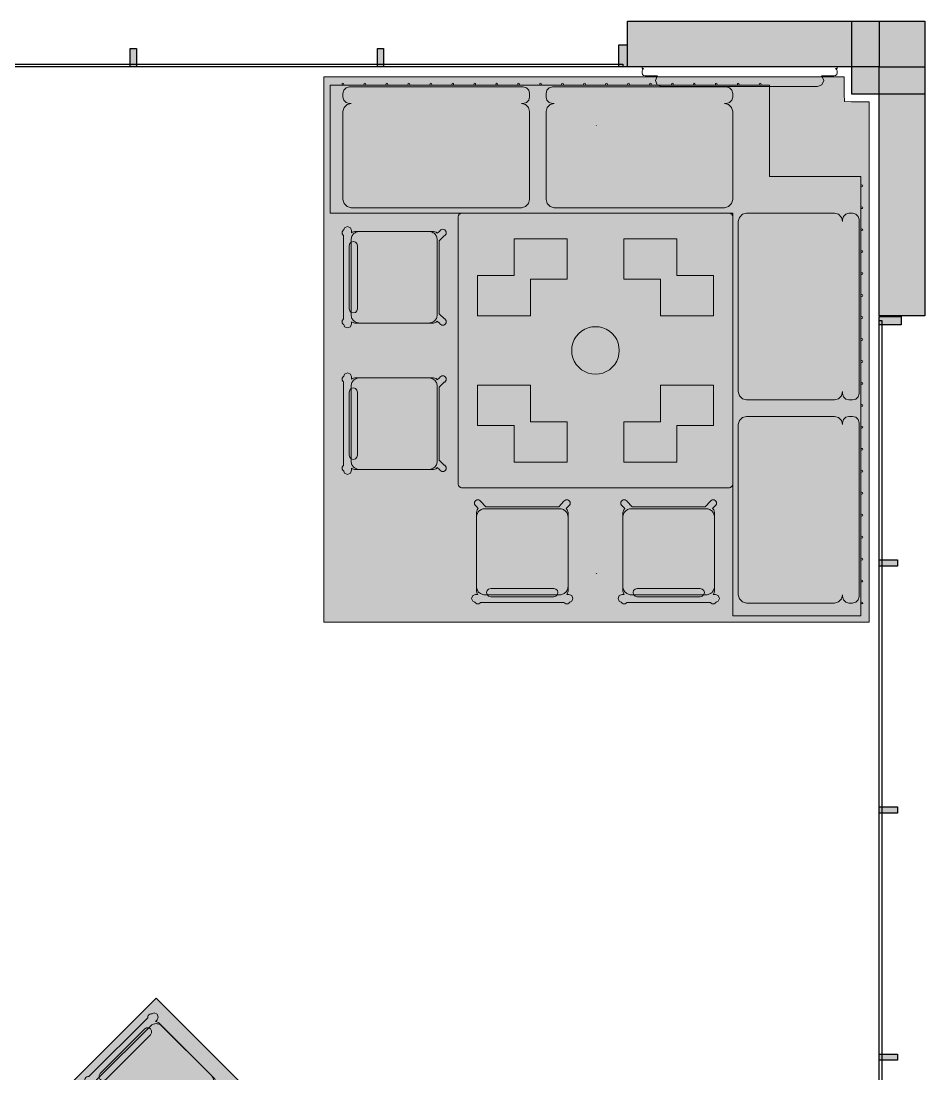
# Model space of a CAD drawing. Extents: x 2172.2 to 2210.6, y 415.3 to 458.1.
# Drawn here: x 2205.62 to 2210.56, y 431.29 to 437.04 of the extents above; entities that cross this region are included whole.
import ezdxf

# ---------------------------------------------------------------- set-up
doc = ezdxf.new("R2010")
doc.units = 0
for name, color, linetype, lineweight in [('AYAA_B2_BANQUETTES', 7, 'CONTINUOUS', 18), ('AYAA_B2_CHAIRS', 7, 'CONTINUOUS', 18), ('AYAA_B2_COLUMNS', 8, 'CONTINUOUS', 30), ('AYAA_B2_FINE_DETAIL', 8, 'CONTINUOUS', 9), ('AYAA_B2_FLOOR_DECOR', 32, 'CONTINUOUS', 9), ('AYAA_B2_GLAZING', 4, 'CONTINUOUS', 13), ('AYAA_B2_TABLES', 7, 'CONTINUOUS', 18), ('AYAA_B2_WALL_DECOR', 32, 'CONTINUOUS', 13), ('AYAA_B2_WALLS', 7, 'CONTINUOUS', 30)]:
    doc.layers.add(name, color=color, linetype=linetype, lineweight=lineweight)

# ---------------------------------------------------------------- blocks, each defined once
blk = doc.blocks.new('AYAA_B2_ARCHITECTURE')
at = {"layer": 'AYAA_B2_COLUMNS', "true_color": 0xc2b092}
blk.add_hatch(color=256, dxfattribs=at).paths.add_polyline_path([(20.561419, 3.041094), (20.561419, 2.641098), (20.161421, 2.641145), (20.161423, 3.041094)])
at = {"layer": 'AYAA_B2_WALLS', "true_color": 0xe4e1d8}
for points in [[(20.31142, 2.791096), (18.93642, 2.791096), (18.93642, 3.041096), (20.31142, 3.041096)], [(16.219419, 2.891096), (16.25342, 2.891096), (16.25342, 2.791096), (16.219419, 2.791096)], [(17.56942, 2.891096), (17.60342, 2.891096), (17.60342, 2.791096), (17.56942, 2.791096)], [(18.93442, 2.911096), (18.93442, 2.791096), (18.88842, 2.791096), (18.88842, 2.911096)], [(20.31142, 2.791096), (20.56142, 2.791096), (20.56142, 1.429485), (20.31142, 1.429485)], [(20.431419, 1.427485), (20.431419, 1.381485), (20.31142, 1.381485), (20.31142, 1.427485)], [(20.411421, 0.096485), (20.411421, 0.062485), (20.31142, 0.062485), (20.31142, 0.096485)], [(20.411421, -1.253515), (20.411421, -1.287515), (20.31142, -1.287515), (20.31142, -1.253515)], [(20.411421, -2.603515), (20.411421, -2.637515), (20.31142, -2.637515), (20.31142, -2.603515)]]:
    blk.add_hatch(color=256, dxfattribs=at).paths.add_polyline_path(points)
at = {"layer": 'AYAA_B2_COLUMNS', "linetype": 'CONTINUOUS', "lineweight": -2}
blk.add_lwpolyline([(20.561419, 3.041094), (20.561419, 2.641098), (20.161421, 2.641145), (20.161423, 3.041094)], close=True, dxfattribs=at)
at = {"layer": 'AYAA_B2_GLAZING', "linetype": 'CONTINUOUS', "lineweight": -2}
for points in [[(18.911421, 2.806096), (18.911421, 2.791096), (13.56142, 2.791096), (13.56142, 2.806096)], [(20.32642, -3.945515), (20.31142, -3.945515), (20.31142, 1.404485), (20.32642, 1.404485)]]:
    blk.add_lwpolyline(points, close=True, dxfattribs=at)
at = {"layer": 'AYAA_B2_WALLS', "linetype": 'CONTINUOUS', "lineweight": -2}
for points in [[(20.31142, 2.791096), (18.93642, 2.791096), (18.93642, 3.041096), (20.31142, 3.041096)], [(16.219419, 2.891096), (16.25342, 2.891096), (16.25342, 2.791096), (16.219419, 2.791096)], [(17.56942, 2.891096), (17.60342, 2.891096), (17.60342, 2.791096), (17.56942, 2.791096)], [(18.93442, 2.911096), (18.93442, 2.791096), (18.88842, 2.791096), (18.88842, 2.911096)], [(20.31142, 2.791096), (20.56142, 2.791096), (20.56142, 1.429485), (20.31142, 1.429485)], [(20.431419, 1.427485), (20.431419, 1.381485), (20.31142, 1.381485), (20.31142, 1.427485)], [(20.411421, 0.096485), (20.411421, 0.062485), (20.31142, 0.062485), (20.31142, 0.096485)], [(20.411421, -1.253515), (20.411421, -1.287515), (20.31142, -1.287515), (20.31142, -1.253515)], [(20.411421, -2.603515), (20.411421, -2.637515), (20.31142, -2.637515), (20.31142, -2.603515)]]:
    blk.add_lwpolyline(points, close=True, dxfattribs=at)
blk = doc.blocks.new('AYAA_B2_FLOOR_DECOR_06')
at = {"true_color": 0xa16b4f}
h = blk.add_hatch(color=256, dxfattribs=at)
h.paths.add_polyline_path([(2.134999, 0.99455), (2.134999, -0.99455), (-2.134999, -0.99455), (-2.134999, 0.99455)])
h.paths.add_polyline_path([(2.070949, -0.964714), (2.070949, 0.964714), (-2.070949, 0.964714), (-2.070949, -0.964714)], flags=0)
at = {"true_color": 0x3d3b33}
h = blk.add_hatch(color=256, dxfattribs=at)
h.paths.add_polyline_path([(2.070949, 0.964714), (2.070949, -0.964714), (-2.070949, -0.964714), (-2.070949, 0.964714)])
h.paths.add_polyline_path([(-2.045329, -0.952779), (2.045329, -0.952779), (2.045329, 0.952779), (-2.045329, 0.952779)], flags=0)
at = {"true_color": 0xa16b4f}
h = blk.add_hatch(color=256, dxfattribs=at)
h.paths.add_polyline_path([(2.045329, 0.952779), (2.045329, -0.952779), (-2.045329, -0.952779), (-2.045329, 0.952779)])
h.paths.add_polyline_path([(-1.955659, -0.911008), (1.955659, -0.911008), (1.955659, 0.911008), (-1.955659, 0.911008)], flags=0)
at = {"true_color": 0x3d3b33}
h = blk.add_hatch(color=256, dxfattribs=at)
h.paths.add_polyline_path([(1.955659, -0.911008), (-1.955659, -0.911008), (-1.955659, 0.911008), (1.955659, 0.911008)])
h.paths.add_polyline_path([(-1.930039, -0.899073), (1.930039, -0.899073), (1.930039, 0.899074), (-1.930039, 0.899074)], flags=0)
at = {"true_color": 0xa16b4f}
h = blk.add_hatch(color=256, dxfattribs=at)
h.paths.add_polyline_path([(1.930039, 0.899074), (1.930039, -0.899073), (-1.930039, -0.899073), (-1.930039, 0.899074)])
h.paths.add_polyline_path([(1.4518, 0.845368), (1.04615, 0.696185), (1.4518, 0.547003), (1.857449, 0.696185)], flags=0)
h.paths.add_polyline_path([(1.4518, -0.586784), (1.04615, -0.735967), (1.4518, -0.88515), (1.857449, -0.735967)], flags=0)
h.paths.add_polyline_path([(1.04615, 0.338147), (1.4518, 0.188965), (1.857449, 0.338147), (1.4518, 0.48733)], flags=0)
h.paths.add_polyline_path([(1.04615, -0.019891), (1.4518, -0.169073), (1.857449, -0.019891), (1.4518, 0.129292)], flags=0)
h.paths.add_polyline_path([(1.04615, -0.377929), (1.4518, -0.527111), (1.857449, -0.377929), (1.4518, -0.228746)], flags=0)
h.paths.add_polyline_path([(0.4697, 0.129292), (0.06405, -0.019891), (0.4697, -0.169073), (0.87535, -0.019891)], flags=0)
h.paths.add_polyline_path([(0.87535, 0.696185), (0.4697, 0.845368), (0.06405, 0.696185), (0.4697, 0.547003)], flags=0)
h.paths.add_polyline_path([(0.87535, -0.735967), (0.4697, -0.586784), (0.06405, -0.735967), (0.4697, -0.88515)], flags=0)
h.paths.add_polyline_path([(0.4697, 0.48733), (0.06405, 0.338147), (0.4697, 0.188965), (0.87535, 0.338147)], flags=0)
h.paths.add_polyline_path([(0.4697, -0.228746), (0.06405, -0.377929), (0.4697, -0.527111), (0.87535, -0.377929)], flags=0)
h.paths.add_polyline_path([(-0.10675, -0.735967), (-0.5124, -0.586784), (-0.91805, -0.735967), (-0.5124, -0.88515)], flags=0)
h.paths.add_polyline_path([(-0.5124, 0.547003), (-0.10675, 0.696185), (-0.5124, 0.845368), (-0.91805, 0.696185)], flags=0)
h.paths.add_polyline_path([(-0.5124, 0.188965), (-0.10675, 0.338147), (-0.5124, 0.48733), (-0.91805, 0.338147)], flags=0)
h.paths.add_polyline_path([(-0.91805, -0.019891), (-0.5124, -0.169073), (-0.10675, -0.019891), (-0.5124, 0.129292)], flags=0)
h.paths.add_polyline_path([(-0.91805, -0.377929), (-0.5124, -0.527111), (-0.10675, -0.377929), (-0.5124, -0.228746)], flags=0)
h.paths.add_polyline_path([(-1.08885, 0.696185), (-1.4945, 0.845368), (-1.900149, 0.696185), (-1.4945, 0.547003)], flags=0)
h.paths.add_polyline_path([(-1.08885, -0.019891), (-1.4945, 0.129292), (-1.900149, -0.019891), (-1.4945, -0.169073)], flags=0)
h.paths.add_polyline_path([(-1.08885, -0.377929), (-1.4945, -0.228746), (-1.900149, -0.377929), (-1.4945, -0.527111)], flags=0)
h.paths.add_polyline_path([(-1.08885, -0.735967), (-1.4945, -0.586784), (-1.900149, -0.735967), (-1.4945, -0.88515)], flags=0)
h.paths.add_polyline_path([(-1.4945, 0.188965), (-1.08885, 0.338147), (-1.4945, 0.48733), (-1.900149, 0.338147)], flags=0)
at = {"true_color": 0xe6decc}
h = blk.add_hatch(color=256, dxfattribs=at)
h.paths.add_polyline_path([(-1.900149, 0.696185), (-1.4945, 0.845368), (-1.08885, 0.696185), (-1.4945, 0.547003)])
h.paths.add_polyline_path([(-1.25965, 0.696185), (-1.4945, 0.783706), (-1.72935, 0.696185), (-1.4945, 0.608665)], flags=0)
h = blk.add_hatch(color=256, dxfattribs=at)
h.paths.add_polyline_path([(-0.91805, 0.696185), (-0.5124, 0.845368), (-0.10675, 0.696185), (-0.5124, 0.547003)])
h.paths.add_polyline_path([(-0.27755, 0.696185), (-0.5124, 0.783706), (-0.74725, 0.696185), (-0.5124, 0.608665)], flags=0)
h = blk.add_hatch(color=256, dxfattribs=at)
h.paths.add_polyline_path([(0.06405, 0.696185), (0.4697, 0.845368), (0.87535, 0.696185), (0.4697, 0.547003)])
h.paths.add_polyline_path([(0.70455, 0.696185), (0.4697, 0.783706), (0.23485, 0.696185), (0.4697, 0.608665)], flags=0)
h = blk.add_hatch(color=256, dxfattribs=at)
h.paths.add_polyline_path([(1.04615, 0.696185), (1.4518, 0.845368), (1.857449, 0.696185), (1.4518, 0.547003)])
h.paths.add_polyline_path([(1.68665, 0.696185), (1.4518, 0.783706), (1.21695, 0.696185), (1.4518, 0.608665)], flags=0)
at = {"true_color": 0x757d5e}
for points in [[(-1.4945, 0.608665), (-1.72935, 0.696185), (-1.4945, 0.783706), (-1.25965, 0.696185)], [(-0.74725, 0.696185), (-0.5124, 0.783706), (-0.27755, 0.696185), (-0.5124, 0.608665)], [(0.23485, 0.696185), (0.4697, 0.783706), (0.70455, 0.696185), (0.4697, 0.608665)], [(1.68665, 0.696185), (1.4518, 0.608665), (1.21695, 0.696185), (1.4518, 0.783706)], [(-1.4945, 0.425668), (-1.25965, 0.338147), (-1.4945, 0.250627), (-1.72935, 0.338147)], [(-0.5124, 0.425668), (-0.27755, 0.338147), (-0.5124, 0.250627), (-0.74725, 0.338147)], [(0.4697, 0.250627), (0.23485, 0.338147), (0.4697, 0.425668), (0.70455, 0.338147)], [(1.4518, 0.250627), (1.21695, 0.338147), (1.4518, 0.425668), (1.68665, 0.338147)], [(-1.4945, -0.107411), (-1.72935, -0.019891), (-1.4945, 0.06763), (-1.25965, -0.019891)], [(-0.74725, -0.019891), (-0.5124, 0.06763), (-0.27755, -0.019891), (-0.5124, -0.107411)], [(0.23485, -0.019891), (0.4697, 0.06763), (0.70455, -0.019891), (0.4697, -0.107411)], [(1.4518, 0.06763), (1.68665, -0.019891), (1.4518, -0.107411), (1.21695, -0.019891)], [(-1.4945, -0.465449), (-1.72935, -0.377929), (-1.4945, -0.290408), (-1.25965, -0.377929)], [(-0.27755, -0.377929), (-0.5124, -0.465449), (-0.74725, -0.377929), (-0.5124, -0.290408)], [(0.70455, -0.377929), (0.4697, -0.465449), (0.23485, -0.377929), (0.4697, -0.290408)], [(1.68665, -0.377929), (1.4518, -0.465449), (1.21695, -0.377929), (1.4518, -0.290408)], [(-1.72935, -0.735967), (-1.4945, -0.648447), (-1.25965, -0.735967), (-1.4945, -0.823487)], [(-0.27755, -0.735967), (-0.5124, -0.823487), (-0.74725, -0.735967), (-0.5124, -0.648447)], [(0.23485, -0.735967), (0.4697, -0.648447), (0.70455, -0.735967), (0.4697, -0.823487)], [(1.21695, -0.735967), (1.4518, -0.648447), (1.68665, -0.735967), (1.4518, -0.823487)]]:
    blk.add_hatch(color=256, dxfattribs=at).paths.add_polyline_path(points)
at = {"true_color": 0xe6decc}
h = blk.add_hatch(color=256, dxfattribs=at)
h.paths.add_polyline_path([(-1.4945, 0.188965), (-1.900149, 0.338147), (-1.4945, 0.48733), (-1.08885, 0.338147)])
h.paths.add_polyline_path([(-1.72935, 0.338147), (-1.4945, 0.250627), (-1.25965, 0.338147), (-1.4945, 0.425668)], flags=0)
h = blk.add_hatch(color=256, dxfattribs=at)
h.paths.add_polyline_path([(-0.10675, 0.338147), (-0.5124, 0.188965), (-0.91805, 0.338147), (-0.5124, 0.48733)])
h.paths.add_polyline_path([(-0.27755, 0.338147), (-0.5124, 0.425668), (-0.74725, 0.338147), (-0.5124, 0.250627)], flags=0)
h = blk.add_hatch(color=256, dxfattribs=at)
h.paths.add_polyline_path([(0.06405, 0.338147), (0.4697, 0.48733), (0.87535, 0.338147), (0.4697, 0.188965)])
h.paths.add_polyline_path([(0.4697, 0.250627), (0.70455, 0.338147), (0.4697, 0.425668), (0.23485, 0.338147)], flags=0)
h = blk.add_hatch(color=256, dxfattribs=at)
h.paths.add_polyline_path([(1.04615, 0.338147), (1.4518, 0.48733), (1.857449, 0.338147), (1.4518, 0.188965)])
h.paths.add_polyline_path([(1.4518, 0.250627), (1.68665, 0.338147), (1.4518, 0.425668), (1.21695, 0.338147)], flags=0)
h = blk.add_hatch(color=256, dxfattribs=at)
h.paths.add_polyline_path([(-1.08885, -0.019891), (-1.4945, -0.169073), (-1.900149, -0.019891), (-1.4945, 0.129292)])
h.paths.add_polyline_path([(-1.72935, -0.019891), (-1.4945, -0.107411), (-1.25965, -0.019891), (-1.4945, 0.06763)], flags=0)
h = blk.add_hatch(color=256, dxfattribs=at)
h.paths.add_polyline_path([(-0.10675, -0.019891), (-0.5124, -0.169073), (-0.91805, -0.019891), (-0.5124, 0.129292)])
h.paths.add_polyline_path([(-0.74725, -0.019891), (-0.5124, -0.107411), (-0.27755, -0.019891), (-0.5124, 0.06763)], flags=0)
h = blk.add_hatch(color=256, dxfattribs=at)
h.paths.add_polyline_path([(0.87535, -0.019891), (0.4697, -0.169073), (0.06405, -0.019891), (0.4697, 0.129292)])
h.paths.add_polyline_path([(0.23485, -0.019891), (0.4697, -0.107411), (0.70455, -0.019891), (0.4697, 0.06763)], flags=0)
h = blk.add_hatch(color=256, dxfattribs=at)
h.paths.add_polyline_path([(1.857449, -0.019891), (1.4518, -0.169073), (1.04615, -0.019891), (1.4518, 0.129292)])
h.paths.add_polyline_path([(1.4518, -0.107411), (1.68665, -0.019891), (1.4518, 0.06763), (1.21695, -0.019891)], flags=0)
h = blk.add_hatch(color=256, dxfattribs=at)
h.paths.add_polyline_path([(-1.900149, -0.377929), (-1.4945, -0.228746), (-1.08885, -0.377929), (-1.4945, -0.527111)])
h.paths.add_polyline_path([(-1.4945, -0.465449), (-1.25965, -0.377929), (-1.4945, -0.290408), (-1.72935, -0.377929)], flags=0)
h = blk.add_hatch(color=256, dxfattribs=at)
h.paths.add_polyline_path([(-0.91805, -0.377929), (-0.5124, -0.228746), (-0.10675, -0.377929), (-0.5124, -0.527111)])
h.paths.add_polyline_path([(-0.27755, -0.377929), (-0.5124, -0.290408), (-0.74725, -0.377929), (-0.5124, -0.465449)], flags=0)
h = blk.add_hatch(color=256, dxfattribs=at)
h.paths.add_polyline_path([(0.4697, -0.527111), (0.06405, -0.377929), (0.4697, -0.228746), (0.87535, -0.377929)])
h.paths.add_polyline_path([(0.70455, -0.377929), (0.4697, -0.290408), (0.23485, -0.377929), (0.4697, -0.465449)], flags=0)
h = blk.add_hatch(color=256, dxfattribs=at)
h.paths.add_polyline_path([(1.04615, -0.377929), (1.4518, -0.228746), (1.857449, -0.377929), (1.4518, -0.527111)])
h.paths.add_polyline_path([(1.4518, -0.465449), (1.68665, -0.377929), (1.4518, -0.290408), (1.21695, -0.377929)], flags=0)
h = blk.add_hatch(color=256, dxfattribs=at)
h.paths.add_polyline_path([(-1.900149, -0.735967), (-1.4945, -0.586784), (-1.08885, -0.735967), (-1.4945, -0.88515)])
h.paths.add_polyline_path([(-1.25965, -0.735967), (-1.4945, -0.648447), (-1.72935, -0.735967), (-1.4945, -0.823487)], flags=0)
h = blk.add_hatch(color=256, dxfattribs=at)
h.paths.add_polyline_path([(-0.10675, -0.735967), (-0.5124, -0.88515), (-0.91805, -0.735967), (-0.5124, -0.586784)])
h.paths.add_polyline_path([(-0.27755, -0.735967), (-0.5124, -0.648447), (-0.74725, -0.735967), (-0.5124, -0.823487)], flags=0)
h = blk.add_hatch(color=256, dxfattribs=at)
h.paths.add_polyline_path([(0.06405, -0.735967), (0.4697, -0.586784), (0.87535, -0.735967), (0.4697, -0.88515)])
h.paths.add_polyline_path([(0.70455, -0.735967), (0.4697, -0.648447), (0.23485, -0.735967), (0.4697, -0.823487)], flags=0)
h = blk.add_hatch(color=256, dxfattribs=at)
h.paths.add_polyline_path([(1.857449, -0.735967), (1.4518, -0.88515), (1.04615, -0.735967), (1.4518, -0.586784)])
h.paths.add_polyline_path([(1.68665, -0.735967), (1.4518, -0.648447), (1.21695, -0.735967), (1.4518, -0.823487)], flags=0)
at = {"color": 0, "linetype": 'CONTINUOUS', "lineweight": -2}
blk.add_lwpolyline([(2.134999, 0.99455), (2.134999, -0.99455), (-2.134999, -0.99455), (-2.134999, 0.99455)], close=True, dxfattribs=at)
blk = doc.blocks.new('AYAA_B2_FLOOR_DECOR_07')
at = {"true_color": 0xe6decc}
h = blk.add_hatch(color=256, dxfattribs=at)
h.paths.add_polyline_path([(-1.360926, -1.361402), (-1.361234, -1.361026), (-1.361781, -1.36083), (-1.399068, -1.359), (-1.495, -1.359), (-1.495, 1.485), (1.485, 1.485), (1.485, -1.495), (-1.359001, -1.495), (-1.359001, -1.399067), (-1.360831, -1.36178)])
h.paths.add_polyline_path([(-0.119686, 1.1572), (-1.281886, -0.005), (-0.119686, -1.1672), (-1.2566, -1.1672), (-1.2566, -1.2268), (-0.060086, -1.2268), (-0.005, -1.281886), (0.050086, -1.2268), (1.2466, -1.2268), (1.2466, -1.1672), (0.109686, -1.1672), (1.271886, -0.005), (0.109686, 1.1572), (1.2466, 1.1572), (1.2466, 1.2168), (0.050086, 1.2168), (-0.005, 1.271886), (-0.060086, 1.2168), (-1.2566, 1.2168), (-1.2566, 1.1572)], flags=0)
at = {"true_color": 0x3d3b33}
for points in [[(-0.005, 1.271886), (0.050086, 1.2168), (-0.000486, 1.2168), (-0.005, 1.221314), (-0.009514, 1.2168), (-0.060086, 1.2168)], [(-1.281886, -0.005), (-0.119686, 1.1572), (-0.069114, 1.1572), (-1.231314, -0.005), (-0.069114, -1.1672), (-0.119686, -1.1672)], [(0.109686, 1.1572), (1.271886, -0.005), (0.109686, -1.1672), (0.059114, -1.1672), (1.221314, -0.005), (0.059114, 1.1572)], [(-0.009514, -1.2268), (-0.005, -1.231314), (-0.000486, -1.2268), (0.050086, -1.2268), (-0.005, -1.281886), (-0.060086, -1.2268)]]:
    blk.add_hatch(color=256, dxfattribs=at).paths.add_polyline_path(points)
at = {"true_color": 0xa16b4f}
for points in [[(1.2466, 1.2168), (1.2466, 1.1572), (-1.2566, 1.1572), (-1.2566, 1.2168)], [(-1.2566, -1.1672), (1.2466, -1.1672), (1.2466, -1.2268), (-1.2566, -1.2268)]]:
    blk.add_hatch(color=256, dxfattribs=at).paths.add_polyline_path(points)
at = {"true_color": 0xe6decc}
for points in [[(-0.005, 1.221314), (-0.000486, 1.2168), (-0.009514, 1.2168)], [(0.297514, -0.005), (-0.005, -0.307514), (-0.307514, -0.005), (-0.005, 0.297514)], [(-0.009514, -1.2268), (-0.000486, -1.2268), (-0.005, -1.231314)]]:
    blk.add_hatch(color=256, dxfattribs=at).paths.add_polyline_path(points)
h = blk.add_hatch(color=256, dxfattribs=at)
h.paths.add_polyline_path([(-1.231314, -0.005), (-0.069114, 1.1572), (0.059114, 1.1572), (1.221314, -0.005), (0.059114, -1.1672), (-0.069114, -1.1672)])
h.paths.add_polyline_path([(1.003686, -0.005), (-0.005, 1.003686), (-1.013686, -0.005), (-0.005, -1.013686)], flags=0)
at = {"true_color": 0xa16b4f}
h = blk.add_hatch(color=256, dxfattribs=at)
h.paths.add_polyline_path([(1.003686, -0.005), (-0.005, -1.013686), (-1.013686, -0.005), (-0.005, 1.003686)])
h.paths.add_polyline_path([(-0.005, -0.963114), (0.953114, -0.005), (-0.005, 0.953114), (-0.963114, -0.005)], flags=0)
at = {"true_color": 0xe6decc}
h = blk.add_hatch(color=256, dxfattribs=at)
h.paths.add_polyline_path([(-0.005, 0.953114), (0.953114, -0.005), (-0.005, -0.963114), (-0.963114, -0.005)])
h.paths.add_polyline_path([(0.705686, -0.005), (-0.005, 0.705686), (-0.715686, -0.005), (-0.005, -0.715686)], flags=0)
at = {"true_color": 0x3d3b33}
h = blk.add_hatch(color=256, dxfattribs=at)
h.paths.add_polyline_path([(-0.005, 0.705686), (0.705686, -0.005), (-0.005, -0.715686), (-0.715686, -0.005)])
h.paths.add_polyline_path([(-0.005, -0.665114), (0.655114, -0.005), (-0.005, 0.655114), (-0.665114, -0.005)], flags=0)
at = {"true_color": 0xe6decc}
h = blk.add_hatch(color=256, dxfattribs=at)
h.paths.add_polyline_path([(-0.005, 0.655114), (0.655114, -0.005), (-0.005, -0.665114), (-0.665114, -0.005)])
h.paths.add_polyline_path([(0.348086, -0.005), (-0.005, 0.348086), (-0.358086, -0.005), (-0.005, -0.358086)], flags=0)
at = {"true_color": 0x757d5e}
h = blk.add_hatch(color=256, dxfattribs=at)
h.paths.add_polyline_path([(-0.358086, -0.005), (-0.005, 0.348086), (0.348086, -0.005), (-0.005, -0.358086)])
h.paths.add_polyline_path([(0.297514, -0.005), (-0.005, 0.297514), (-0.307514, -0.005), (-0.005, -0.307514)], flags=0)
at = {"color": 0, "linetype": 'CONTINUOUS', "lineweight": -2}
blk.add_lwpolyline([(-1.360926, -1.361402), (-1.361234, -1.361026), (-1.361781, -1.36083), (-1.399068, -1.359), (-1.495, -1.359), (-1.495, 1.485), (1.485, 1.485), (1.485, -1.495), (-1.359001, -1.495), (-1.359001, -1.399067), (-1.360831, -1.36178)], close=True, dxfattribs=at)
blk = doc.blocks.new('AYAA_B2_CHAIR_IVORY')
at = {"true_color": 0xeee6d3}
blk.add_hatch(color=256, dxfattribs=at).paths.add_polyline_path([(-0.247475, -0.204863), (-0.248872, -0.200013), (-0.249717, -0.195038), (-0.25, -0.19), (-0.25, 0.19), (-0.249717, 0.195038), (-0.248872, 0.200013), (-0.247475, 0.204863), (-0.245544, 0.209525), (-0.243103, 0.213941), (-0.240182, 0.218057), (-0.23682, 0.22182), (-0.233057, 0.225182), (-0.228941, 0.228103), (-0.224525, 0.230544), (-0.219863, 0.232475), (-0.215013, 0.233872), (-0.210038, 0.234717), (-0.205, 0.235), (0.205, 0.235), (0.210038, 0.234717), (0.215013, 0.233872), (0.219863, 0.232475), (0.224525, 0.230544), (0.228941, 0.228103), (0.233057, 0.225182), (0.23682, 0.22182), (0.240182, 0.218057), (0.243103, 0.213941), (0.245544, 0.209525), (0.247475, 0.204863), (0.248872, 0.200013), (0.249717, 0.195038), (0.25, 0.19), (0.25, -0.19), (0.249717, -0.195038), (0.248872, -0.200013), (0.247475, -0.204863), (0.245544, -0.209525), (0.243103, -0.213941), (0.240182, -0.218057), (0.23682, -0.22182), (0.233057, -0.225182), (0.228941, -0.228103), (0.224525, -0.230544), (0.219863, -0.232475), (0.215013, -0.233872), (0.210038, -0.234717), (0.205, -0.235), (-0.205, -0.235), (-0.210038, -0.234717), (-0.215013, -0.233872), (-0.219863, -0.232475), (-0.224525, -0.230544), (-0.228941, -0.228103), (-0.233057, -0.225182), (-0.23682, -0.22182), (-0.240182, -0.218057), (-0.243103, -0.213941), (-0.245544, -0.209525)])
at = {"color": 0, "linetype": 'CONTINUOUS', "lineweight": -2}
for points in [[(-0.255, -0.233), (-0.242972, -0.233), (-0.245992, -0.22998), (-0.25, -0.215), (-0.25, 0.215), (-0.245992, 0.22998), (-0.240149, 0.235823), (-0.252556, 0.249383), (-0.254118, 0.250179), (-0.258321, 0.254382), (-0.26102, 0.259679), (-0.26195, 0.26555), (-0.26102, 0.271421), (-0.258321, 0.276718), (-0.254118, 0.280921), (-0.248821, 0.28362), (-0.24295, 0.28455), (-0.237079, 0.28362), (-0.231782, 0.280921), (-0.227579, 0.276718), (-0.22608, 0.273776), (-0.20172, 0.24715), (-0.200943, 0.245), (0.200943, 0.245), (0.20172, 0.24715), (0.22608, 0.273776), (0.227579, 0.276718), (0.231782, 0.280921), (0.237079, 0.28362), (0.24295, 0.28455), (0.248821, 0.28362), (0.254118, 0.280921), (0.258321, 0.276718), (0.26102, 0.271421), (0.26195, 0.26555), (0.26102, 0.259679), (0.258321, 0.254382), (0.254118, 0.250179), (0.252556, 0.249383), (0.240149, 0.235823), (0.245992, 0.22998), (0.25, 0.215), (0.25, -0.215), (0.245992, -0.22998), (0.242972, -0.233), (0.255, -0.233), (0.270556, -0.239444), (0.277, -0.255), (0.270556, -0.270556), (0.259027, -0.275332), (0.258321, -0.276718), (0.254118, -0.280921), (0.248821, -0.28362), (0.24295, -0.28455), (0.237079, -0.28362), (0.231782, -0.280921), (0.227861, -0.277), (-0.227861, -0.277), (-0.231782, -0.280921), (-0.237079, -0.28362), (-0.24295, -0.28455), (-0.248821, -0.28362), (-0.254118, -0.280921), (-0.258321, -0.276718), (-0.259027, -0.275332), (-0.270556, -0.270556), (-0.277, -0.255), (-0.270556, -0.239444)], [(-0.247475, -0.204863), (-0.248872, -0.200013), (-0.249717, -0.195038), (-0.25, -0.19), (-0.25, 0.19), (-0.249717, 0.195038), (-0.248872, 0.200013), (-0.247475, 0.204863), (-0.245544, 0.209525), (-0.243103, 0.213941), (-0.240182, 0.218057), (-0.23682, 0.22182), (-0.233057, 0.225182), (-0.228941, 0.228103), (-0.224525, 0.230544), (-0.219863, 0.232475), (-0.215013, 0.233872), (-0.210038, 0.234717), (-0.205, 0.235), (0.205, 0.235), (0.210038, 0.234717), (0.215013, 0.233872), (0.219863, 0.232475), (0.224525, 0.230544), (0.228941, 0.228103), (0.233057, 0.225182), (0.23682, 0.22182), (0.240182, 0.218057), (0.243103, 0.213941), (0.245544, 0.209525), (0.247475, 0.204863), (0.248872, 0.200013), (0.249717, 0.195038), (0.25, 0.19), (0.25, -0.19), (0.249717, -0.195038), (0.248872, -0.200013), (0.247475, -0.204863), (0.245544, -0.209525), (0.243103, -0.213941), (0.240182, -0.218057), (0.23682, -0.22182), (0.233057, -0.225182), (0.228941, -0.228103), (0.224525, -0.230544), (0.219863, -0.232475), (0.215013, -0.233872), (0.210038, -0.234717), (0.205, -0.235), (-0.205, -0.235), (-0.210038, -0.234717), (-0.215013, -0.233872), (-0.219863, -0.232475), (-0.224525, -0.230544), (-0.228941, -0.228103), (-0.233057, -0.225182), (-0.23682, -0.22182), (-0.240182, -0.218057), (-0.243103, -0.213941), (-0.245544, -0.209525)], [(-0.183735, -0.203506), (-0.1725, -0.2005), (0.1725, -0.2005), (0.183735, -0.203506), (0.191994, -0.211765), (0.195, -0.223), (0.191994, -0.234235), (0.183735, -0.242494), (0.1725, -0.2455), (-0.1725, -0.2455), (-0.183735, -0.242494), (-0.191994, -0.234235), (-0.195, -0.223), (-0.191994, -0.211765)]]:
    blk.add_lwpolyline(points, close=True, dxfattribs=at)
blk = doc.blocks.new('AYAA_B2_L_CORNER_BANQUETTE')
at = {"true_color": 0xe8ddc8}
for points in [[(-0.825, 1.38), (-0.80253, 1.373988), (-0.786012, 1.357471), (-0.78, 1.335), (-0.78, 0.405), (-0.786012, 0.38253), (-0.802529, 0.366012), (-0.825, 0.36), (-1.305, 0.36), (-1.327471, 0.366012), (-1.343988, 0.38253), (-1.35, 0.405), (-1.35, 1.335), (-1.343988, 1.357471), (-1.327471, 1.373988), (-1.305, 1.38)], [(-0.825, 0.27), (-0.80253, 0.263988), (-0.786012, 0.24747), (-0.78, 0.225), (-0.78, -0.705), (-0.786012, -0.72747), (-0.802529, -0.743988), (-0.825, -0.75), (-1.305, -0.75), (-1.327471, -0.743988), (-1.343988, -0.72747), (-1.35, -0.705), (-1.35, 0.225), (-1.343988, 0.24747), (-1.327471, 0.263988), (-1.305, 0.27)], [(-0.72747, -0.786012), (-0.705, -0.78), (0.225, -0.78), (0.24747, -0.786012), (0.263988, -0.80253), (0.27, -0.825), (0.27, -1.305), (0.263988, -1.327471), (0.24747, -1.343988), (0.225, -1.35), (-0.705, -1.35), (-0.72747, -1.343988), (-0.743988, -1.327471), (-0.75, -1.305), (-0.75, -0.825), (-0.743988, -0.802529)], [(0.405, -0.78), (1.335, -0.78), (1.357471, -0.786012), (1.373988, -0.80253), (1.38, -0.825), (1.38, -1.305), (1.373988, -1.327471), (1.357471, -1.343988), (1.335, -1.35), (0.405, -1.35), (0.38253, -1.343988), (0.366012, -1.327471), (0.36, -1.305), (0.36, -0.825), (0.366012, -0.802529), (0.38253, -0.786012)]]:
    blk.add_hatch(color=256, dxfattribs=at).paths.add_polyline_path(points)
at = {"color": 0, "linetype": 'CONTINUOUS', "lineweight": -2}
for points in [[(-1.45, -0.9), (-1.45, -0.75), (-1.45, -0.66), (-1.45, -0.54), (-1.45, -0.42), (-1.45, -0.3), (-1.45, -0.18), (-1.45, -0.06), (-1.45, 0.06), (-1.45, 0.18), (-1.45, 0.3), (-1.45, 0.42), (-1.45, 0.54), (-1.45, 0.66), (-1.45, 0.78), (-1.45, 0.9), (-1.45, 1.02), (-1.45, 1.14), (-1.45, 1.26), (-1.45, 1.38), (-1.45, 1.45), (-0.75, 1.45), (-0.75, -0.75), (1.45, -0.75), (1.45, -1.45), (1.435, -1.45), (1.38, -1.45), (1.26, -1.45), (1.14, -1.45), (1.02, -1.45), (0.9, -1.45), (0.78, -1.45), (0.66, -1.45), (0.54, -1.45), (0.42, -1.45), (0.3, -1.45), (0.18, -1.45), (0.06, -1.45), (-0.06, -1.45), (-0.18, -1.45), (-0.3, -1.45), (-0.42, -1.45), (-0.54, -1.45), (-0.66, -1.45), (-0.75, -1.45), (-0.78, -1.45), (-0.9, -1.45), (-0.95, -1.45), (-0.95, -0.95), (-1.45, -0.95), (-1.45, -0.935)], [(-1.45, 1.38), (-1.451465, 1.376464), (-1.455, 1.375), (-1.458536, 1.376464), (-1.46, 1.38), (-1.458536, 1.383536), (-1.455, 1.385), (-1.451465, 1.383536)], [(-1.44, 1.345), (-1.435324, 1.362477), (-1.422477, 1.375324), (-1.405, 1.38), (-1.385, 1.38), (-1.367523, 1.375324), (-1.354676, 1.362477), (-1.35, 1.345), (-1.35, 1.335), (-1.343988, 1.357471), (-1.327471, 1.373988), (-1.305, 1.38), (-0.825, 1.38), (-0.80253, 1.373988), (-0.786012, 1.357471), (-0.78, 1.335), (-0.78, 0.405), (-0.786012, 0.38253), (-0.802529, 0.366012), (-0.825, 0.36), (-1.305, 0.36), (-1.327471, 0.366012), (-1.343988, 0.38253), (-1.35, 0.405), (-1.35, 0.395), (-1.354676, 0.377523), (-1.367523, 0.364676), (-1.385, 0.36), (-1.405, 0.36), (-1.422477, 0.364676), (-1.435324, 0.377523), (-1.44, 0.395)], [(-1.45, 1.26), (-1.451465, 1.256464), (-1.455, 1.255), (-1.458536, 1.256464), (-1.46, 1.26), (-1.458536, 1.263535), (-1.455, 1.265), (-1.451465, 1.263535)], [(-1.45, 1.14), (-1.451465, 1.136464), (-1.455, 1.135), (-1.458536, 1.136464), (-1.46, 1.14), (-1.458536, 1.143535), (-1.455, 1.145), (-1.451465, 1.143535)], [(-1.45, 1.02), (-1.451465, 1.016464), (-1.455, 1.015), (-1.458536, 1.016464), (-1.46, 1.02), (-1.458536, 1.023535), (-1.455, 1.025), (-1.451465, 1.023535)], [(-1.45, 0.9), (-1.451465, 0.896464), (-1.455, 0.895), (-1.458536, 0.896464), (-1.46, 0.9), (-1.458536, 0.903535), (-1.455, 0.905), (-1.451465, 0.903535)], [(-1.45, 0.78), (-1.451465, 0.776464), (-1.455, 0.775), (-1.458536, 0.776464), (-1.46, 0.78), (-1.458536, 0.783535), (-1.455, 0.785), (-1.451465, 0.783535)], [(-1.45, 0.66), (-1.451465, 0.656465), (-1.455, 0.655), (-1.458536, 0.656465), (-1.46, 0.66), (-1.458536, 0.663536), (-1.455, 0.665), (-1.451465, 0.663536)], [(-1.45, 0.54), (-1.451465, 0.536465), (-1.455, 0.535), (-1.458536, 0.536465), (-1.46, 0.54), (-1.458536, 0.543536), (-1.455, 0.545), (-1.451465, 0.543536)], [(-1.45, 0.42), (-1.451465, 0.416464), (-1.455, 0.415), (-1.458536, 0.416464), (-1.46, 0.42), (-1.458536, 0.423536), (-1.455, 0.425), (-1.451465, 0.423536)], [(-1.45, 0.3), (-1.451465, 0.296464), (-1.455, 0.295), (-1.458536, 0.296464), (-1.46, 0.3), (-1.458536, 0.303536), (-1.455, 0.305), (-1.451465, 0.303536)], [(-1.367523, 0.265324), (-1.354676, 0.252477), (-1.35, 0.235), (-1.35, 0.225), (-1.343988, 0.24747), (-1.327471, 0.263988), (-1.305, 0.27), (-0.825, 0.27), (-0.80253, 0.263988), (-0.786012, 0.24747), (-0.78, 0.225), (-0.78, -0.705), (-0.786012, -0.72747), (-0.802529, -0.743988), (-0.825, -0.75), (-1.305, -0.75), (-1.327471, -0.743988), (-1.343988, -0.72747), (-1.35, -0.705), (-1.35, -0.715), (-1.354676, -0.732477), (-1.367523, -0.745324), (-1.385, -0.75), (-1.405, -0.75), (-1.422477, -0.745324), (-1.435324, -0.732477), (-1.44, -0.715), (-1.44, 0.235), (-1.435324, 0.252477), (-1.422477, 0.265324), (-1.405, 0.27), (-1.385, 0.27)], [(-1.45, 0.18), (-1.451465, 0.176464), (-1.455, 0.175), (-1.458536, 0.176464), (-1.46, 0.18), (-1.458536, 0.183536), (-1.455, 0.185), (-1.451465, 0.183536)], [(-1.45, 0.06), (-1.451465, 0.056464), (-1.455, 0.055), (-1.458536, 0.056464), (-1.46, 0.06), (-1.458536, 0.063536), (-1.455, 0.065), (-1.451465, 0.063536)], [(-1.45, -0.06), (-1.451465, -0.063536), (-1.455, -0.065), (-1.458536, -0.063536), (-1.46, -0.06), (-1.458536, -0.056464), (-1.455, -0.055), (-1.451465, -0.056464)], [(-1.45, -0.18), (-1.451465, -0.183536), (-1.455, -0.185), (-1.458536, -0.183536), (-1.46, -0.18), (-1.458536, -0.176464), (-1.455, -0.175), (-1.451465, -0.176464)], [(-1.45, -0.3), (-1.451465, -0.303536), (-1.455, -0.305), (-1.458536, -0.303536), (-1.46, -0.3), (-1.458536, -0.296464), (-1.455, -0.295), (-1.451465, -0.296464)], [(-1.45, -0.42), (-1.451465, -0.423536), (-1.455, -0.425), (-1.458536, -0.423536), (-1.46, -0.42), (-1.458536, -0.416464), (-1.455, -0.415), (-1.451465, -0.416464)], [(-1.45, -0.54), (-1.451465, -0.543536), (-1.455, -0.545), (-1.458536, -0.543536), (-1.46, -0.54), (-1.458536, -0.536465), (-1.455, -0.535), (-1.451465, -0.536465)], [(-1.45, -0.66), (-1.451465, -0.663536), (-1.455, -0.665), (-1.458536, -0.663536), (-1.46, -0.66), (-1.458536, -0.656465), (-1.455, -0.655), (-1.451465, -0.656465)], [(-1.458536, -0.783535), (-1.46, -0.78), (-1.458536, -0.776464), (-1.455, -0.775), (-1.451465, -0.776464), (-1.45, -0.78), (-1.451465, -0.783535), (-1.455, -0.785)], [(-0.745324, -1.367523), (-0.732477, -1.354676), (-0.715, -1.35), (-0.705, -1.35), (-0.72747, -1.343988), (-0.743988, -1.327471), (-0.75, -1.305), (-0.75, -0.825), (-0.743988, -0.802529), (-0.72747, -0.786012), (-0.705, -0.78), (0.225, -0.78), (0.24747, -0.786012), (0.263988, -0.80253), (0.27, -0.825), (0.27, -1.305), (0.263988, -1.327471), (0.24747, -1.343988), (0.225, -1.35), (0.235, -1.35), (0.252477, -1.354676), (0.265324, -1.367523), (0.27, -1.385), (0.27, -1.405), (0.265324, -1.422477), (0.252477, -1.435324), (0.235, -1.44), (-0.715, -1.44), (-0.732477, -1.435324), (-0.745324, -1.422477), (-0.75, -1.405), (-0.75, -1.385)], [(0.377523, -1.354676), (0.395, -1.35), (0.405, -1.35), (0.38253, -1.343988), (0.366012, -1.327471), (0.36, -1.305), (0.36, -0.825), (0.366012, -0.802529), (0.38253, -0.786012), (0.405, -0.78), (1.335, -0.78), (1.357471, -0.786012), (1.373988, -0.80253), (1.38, -0.825), (1.38, -1.305), (1.373988, -1.327471), (1.357471, -1.343988), (1.335, -1.35), (1.345, -1.35), (1.362477, -1.354676), (1.375324, -1.367523), (1.38, -1.385), (1.38, -1.405), (1.375324, -1.422477), (1.362477, -1.435324), (1.345, -1.44), (0.395, -1.44), (0.377523, -1.435324), (0.364676, -1.422477), (0.36, -1.405), (0.36, -1.385), (0.364676, -1.367523)], [(-1.45, -0.9), (-1.451465, -0.903535), (-1.455, -0.905), (-1.458536, -0.903535), (-1.46, -0.9), (-1.458536, -0.896464), (-1.455, -0.895), (-1.451465, -0.896464)], [(-0.9, -1.45), (-0.896464, -1.451465), (-0.895, -1.455), (-0.896464, -1.458536), (-0.9, -1.46), (-0.903535, -1.458536), (-0.905, -1.455), (-0.903535, -1.451465)], [(-0.78, -1.45), (-0.776464, -1.451465), (-0.775, -1.455), (-0.776464, -1.458536), (-0.78, -1.46), (-0.783535, -1.458536), (-0.785, -1.455), (-0.783535, -1.451465)], [(-0.66, -1.45), (-0.656465, -1.451465), (-0.655, -1.455), (-0.656465, -1.458536), (-0.66, -1.46), (-0.663536, -1.458536), (-0.665, -1.455), (-0.663536, -1.451465)], [(-0.54, -1.45), (-0.536465, -1.451465), (-0.535, -1.455), (-0.536465, -1.458536), (-0.54, -1.46), (-0.543536, -1.458536), (-0.545, -1.455), (-0.543536, -1.451465)], [(-0.42, -1.45), (-0.416464, -1.451465), (-0.415, -1.455), (-0.416464, -1.458536), (-0.42, -1.46), (-0.423536, -1.458536), (-0.425, -1.455), (-0.423536, -1.451465)], [(-0.3, -1.45), (-0.296464, -1.451465), (-0.295, -1.455), (-0.296464, -1.458536), (-0.3, -1.46), (-0.303536, -1.458536), (-0.305, -1.455), (-0.303536, -1.451465)], [(-0.18, -1.45), (-0.176464, -1.451465), (-0.175, -1.455), (-0.176464, -1.458536), (-0.18, -1.46), (-0.183536, -1.458536), (-0.185, -1.455), (-0.183536, -1.451465)], [(-0.06, -1.45), (-0.056464, -1.451465), (-0.055, -1.455), (-0.056464, -1.458536), (-0.06, -1.46), (-0.063536, -1.458536), (-0.065, -1.455), (-0.063536, -1.451465)], [(0.06, -1.45), (0.063536, -1.451465), (0.065, -1.455), (0.063536, -1.458536), (0.06, -1.46), (0.056464, -1.458536), (0.055, -1.455), (0.056464, -1.451465)], [(0.18, -1.45), (0.183536, -1.451465), (0.185, -1.455), (0.183536, -1.458536), (0.18, -1.46), (0.176464, -1.458536), (0.175, -1.455), (0.176464, -1.451465)], [(0.3, -1.45), (0.303536, -1.451465), (0.305, -1.455), (0.303536, -1.458536), (0.3, -1.46), (0.296464, -1.458536), (0.295, -1.455), (0.296464, -1.451465)], [(0.42, -1.45), (0.423536, -1.451465), (0.425, -1.455), (0.423536, -1.458536), (0.42, -1.46), (0.416464, -1.458536), (0.415, -1.455), (0.416464, -1.451465)], [(0.54, -1.45), (0.543536, -1.451465), (0.545, -1.455), (0.543536, -1.458536), (0.54, -1.46), (0.536465, -1.458536), (0.535, -1.455), (0.536465, -1.451465)], [(0.66, -1.45), (0.663536, -1.451465), (0.665, -1.455), (0.663536, -1.458536), (0.66, -1.46), (0.656465, -1.458536), (0.655, -1.455), (0.656465, -1.451465)], [(0.78, -1.45), (0.783535, -1.451465), (0.785, -1.455), (0.783535, -1.458536), (0.78, -1.46), (0.776464, -1.458536), (0.775, -1.455), (0.776464, -1.451465)], [(0.9, -1.45), (0.903535, -1.451465), (0.905, -1.455), (0.903535, -1.458536), (0.9, -1.46), (0.896464, -1.458536), (0.895, -1.455), (0.896464, -1.451465)], [(1.02, -1.45), (1.023535, -1.451465), (1.025, -1.455), (1.023535, -1.458536), (1.02, -1.46), (1.016464, -1.458536), (1.015, -1.455), (1.016464, -1.451465)], [(1.14, -1.45), (1.143535, -1.451465), (1.145, -1.455), (1.143535, -1.458536), (1.14, -1.46), (1.136464, -1.458536), (1.135, -1.455), (1.136464, -1.451465)], [(1.26, -1.45), (1.263535, -1.451465), (1.265, -1.455), (1.263535, -1.458536), (1.26, -1.46), (1.256464, -1.458536), (1.255, -1.455), (1.256464, -1.451465)], [(1.38, -1.45), (1.383536, -1.451465), (1.385, -1.455), (1.383536, -1.458536), (1.38, -1.46), (1.376464, -1.458536), (1.375, -1.455), (1.376464, -1.451465)]]:
    blk.add_lwpolyline(points, close=True, dxfattribs=at)
blk = doc.blocks.new('AYAA_B2_L_CORNER_TABLE')
at = {"true_color": 0xefe8d6}
blk.add_hatch(color=256, dxfattribs=at).paths.add_polyline_path([(-0.744142, -0.744142), (-0.745867, -0.742175), (-0.747321, -0.74), (-0.748478, -0.737654), (-0.749319, -0.735176), (-0.749829, -0.732611), (-0.75, -0.73), (-0.75, 0.73), (-0.749829, 0.732611), (-0.749319, 0.735176), (-0.748478, 0.737654), (-0.747321, 0.74), (-0.745867, 0.742175), (-0.744142, 0.744142), (-0.742175, 0.745867), (-0.74, 0.747321), (-0.737654, 0.748478), (-0.735176, 0.749319), (-0.732611, 0.749829), (-0.73, 0.75), (0.73, 0.75), (0.732611, 0.749829), (0.735176, 0.749319), (0.737654, 0.748478), (0.74, 0.747321), (0.742175, 0.745867), (0.744142, 0.744142), (0.745867, 0.742175), (0.747321, 0.74), (0.748478, 0.737654), (0.749319, 0.735176), (0.749829, 0.732611), (0.75, 0.73), (0.75, -0.73), (0.749829, -0.732611), (0.749319, -0.735176), (0.748478, -0.737654), (0.747321, -0.74), (0.745867, -0.742175), (0.744142, -0.744142), (0.742175, -0.745867), (0.74, -0.747321), (0.737654, -0.748478), (0.735176, -0.749319), (0.732611, -0.749829), (0.73, -0.75), (-0.73, -0.75), (-0.732611, -0.749829), (-0.735176, -0.749319), (-0.737654, -0.748478), (-0.74, -0.747321), (-0.742175, -0.745867)])
at = {"color": 0, "linetype": 'CONTINUOUS', "lineweight": -2}
blk.add_lwpolyline([(-0.75, 0.73), (-0.749829, 0.732611), (-0.749319, 0.735176), (-0.748478, 0.737654), (-0.747321, 0.74), (-0.745867, 0.742175), (-0.744142, 0.744142), (-0.742175, 0.745867), (-0.74, 0.747321), (-0.737654, 0.748478), (-0.735176, 0.749319), (-0.732611, 0.749829), (-0.73, 0.75), (0.73, 0.75), (0.732611, 0.749829), (0.735176, 0.749319), (0.737654, 0.748478), (0.74, 0.747321), (0.742175, 0.745867), (0.744142, 0.744142), (0.745867, 0.742175), (0.747321, 0.74), (0.748478, 0.737654), (0.749319, 0.735176), (0.749829, 0.732611), (0.75, 0.73), (0.75, -0.73), (0.749829, -0.732611), (0.749319, -0.735176), (0.748478, -0.737654), (0.747321, -0.74), (0.745867, -0.742175), (0.744142, -0.744142), (0.742175, -0.745867), (0.74, -0.747321), (0.737654, -0.748478), (0.735176, -0.749319), (0.732611, -0.749829), (0.73, -0.75), (-0.73, -0.75), (-0.732611, -0.749829), (-0.735176, -0.749319), (-0.737654, -0.748478), (-0.74, -0.747321), (-0.742175, -0.745867), (-0.744142, -0.744142), (-0.745867, -0.742175), (-0.747321, -0.74), (-0.748478, -0.737654), (-0.749319, -0.735176), (-0.749829, -0.732611), (-0.75, -0.73)], close=True, dxfattribs=at)
at = {"layer": 'AYAA_B2_FINE_DETAIL', "linetype": 'CONTINUOUS', "lineweight": -2}
for points in [[(-0.643, 0.41), (-0.445, 0.41), (-0.445, 0.608), (-0.444733, 0.608999), (-0.443999, 0.609733), (-0.443, 0.61), (-0.157, 0.61), (-0.156001, 0.609733), (-0.155267, 0.608999), (-0.155, 0.608), (-0.155, 0.392), (-0.155267, 0.391001), (-0.156001, 0.390267), (-0.157, 0.39), (-0.355, 0.39), (-0.355, 0.192), (-0.355267, 0.191001), (-0.356001, 0.190267), (-0.357, 0.19), (-0.643, 0.19), (-0.643999, 0.190267), (-0.644733, 0.191001), (-0.645, 0.192), (-0.645, 0.408), (-0.644733, 0.408999), (-0.643999, 0.409733)], [(0.443, 0.61), (0.443999, 0.609733), (0.444733, 0.608999), (0.445, 0.608), (0.445, 0.41), (0.643, 0.41), (0.643999, 0.409733), (0.644733, 0.408999), (0.645, 0.408), (0.645, 0.192), (0.644733, 0.191001), (0.643999, 0.190267), (0.643, 0.19), (0.357, 0.19), (0.356001, 0.190267), (0.355267, 0.191001), (0.355, 0.192), (0.355, 0.39), (0.157, 0.39), (0.156001, 0.390267), (0.155267, 0.391001), (0.155, 0.392), (0.155, 0.608), (0.155267, 0.608999), (0.156001, 0.609733), (0.157, 0.61)], [(-0.123637, 0.040172), (-0.115831, 0.059019), (-0.105172, 0.076412), (-0.091924, 0.091924), (-0.076412, 0.105172), (-0.059019, 0.115831), (-0.040172, 0.123637), (-0.020336, 0.128399), (0, 0.13), (0.020336, 0.128399), (0.040172, 0.123637), (0.059019, 0.115831), (0.076412, 0.105172), (0.091924, 0.091924), (0.105172, 0.076412), (0.115831, 0.059019), (0.123637, 0.040172), (0.128399, 0.020336), (0.13, 0), (0.128399, -0.020336), (0.123637, -0.040172), (0.115831, -0.059019), (0.105172, -0.076412), (0.091924, -0.091924), (0.076412, -0.105172), (0.059019, -0.115831), (0.040172, -0.123637), (0.020336, -0.128399), (0, -0.13), (-0.020336, -0.128399), (-0.040172, -0.123637), (-0.059019, -0.115831), (-0.076412, -0.105172), (-0.091924, -0.091924), (-0.105172, -0.076412), (-0.115831, -0.059019), (-0.123637, -0.040172), (-0.128399, -0.020336), (-0.13, 0), (-0.128399, 0.020336)], [(-0.356001, -0.190267), (-0.355267, -0.191001), (-0.355, -0.192), (-0.355, -0.39), (-0.157, -0.39), (-0.156001, -0.390267), (-0.155267, -0.391001), (-0.155, -0.392), (-0.155, -0.608), (-0.155267, -0.608999), (-0.156001, -0.609733), (-0.157, -0.61), (-0.443, -0.61), (-0.443999, -0.609733), (-0.444733, -0.608999), (-0.445, -0.608), (-0.445, -0.41), (-0.643, -0.41), (-0.643999, -0.409733), (-0.644733, -0.408999), (-0.645, -0.408), (-0.645, -0.192), (-0.644733, -0.191001), (-0.643999, -0.190267), (-0.643, -0.19), (-0.357, -0.19)], [(0.155267, -0.391001), (0.156001, -0.390267), (0.157, -0.39), (0.355, -0.39), (0.355, -0.192), (0.355267, -0.191001), (0.356001, -0.190267), (0.357, -0.19), (0.643, -0.19), (0.643999, -0.190267), (0.644733, -0.191001), (0.645, -0.192), (0.645, -0.408), (0.644733, -0.408999), (0.643999, -0.409733), (0.643, -0.41), (0.445, -0.41), (0.445, -0.608), (0.444733, -0.608999), (0.443999, -0.609733), (0.443, -0.61), (0.157, -0.61), (0.156001, -0.609733), (0.155267, -0.608999), (0.155, -0.608), (0.155, -0.392)]]:
    blk.add_lwpolyline(points, close=True, dxfattribs=at)
blk = doc.blocks.new('AYAA_B2_UNIQUE_WALL_COMPOSITION_15')
at = {"color": 0, "linetype": 'CONTINUOUS', "lineweight": -2}
blk.add_lwpolyline([(-0.448002, -0.044688), (-0.515665, -0.044688), (-0.524204, -0.042403), (-0.530481, -0.036126), (-0.532765, -0.027588), (-0.532765, -0.019038), (-0.530481, -0.010499), (-0.52477, -0.004788), (-0.532765, -0.004788), (-0.532765, 0.005662), (0.532765, 0.005662), (0.532765, -0.004788), (0.52477, -0.004788), (0.530481, -0.010499), (0.532765, -0.019038), (0.532765, -0.027588), (0.530481, -0.036126), (0.524204, -0.042403), (0.515665, -0.044688), (0.447981, -0.044688), (0.449701, -0.045401), (0.459431, -0.068913), (0.449701, -0.092424), (0.426212, -0.102163), (-0.426212, -0.102162), (-0.449723, -0.092424), (-0.459462, -0.068913), (-0.449723, -0.045401)], close=True, dxfattribs=at)

msp = doc.modelspace()

# ---------------------------------------------------------------- block references
at = {"layer": 'AYAA_B2_BANQUETTES', "linetype": 'CONTINUOUS', "rotation": -179.99999499104388}
msp.add_blockref('AYAA_B2_L_CORNER_BANQUETTE', (2208.7614, 435.2411), dxfattribs=at)
at = {"layer": 'AYAA_B2_CHAIRS', "linetype": 'CONTINUOUS', "rotation": -89.9999956742889}
for p in [(2207.6614, 435.6411), (2207.6614, 434.8411)]:
    msp.add_blockref('AYAA_B2_CHAIR_IVORY', p, dxfattribs=at)
at = {"layer": 'AYAA_B2_CHAIRS', "linetype": 'CONTINUOUS'}
for p in [(2208.3614, 434.1411), (2209.1614, 434.1411)]:
    msp.add_blockref('AYAA_B2_CHAIR_IVORY', p, dxfattribs=at)
at = {"layer": 'AYAA_B2_CHAIRS', "linetype": 'CONTINUOUS', "xscale": 0.9999999407388813, "yscale": -0.9999999407388812, "rotation": 44.999997585163314}
msp.add_blockref('AYAA_B2_CHAIR_IVORY', (2206.3504, 431.2382), dxfattribs=at)
at = {"layer": 'AYAA_B2_FLOOR_DECOR', "linetype": 'CONTINUOUS', "rotation": -179.99999499104388}
msp.add_blockref('AYAA_B2_FLOOR_DECOR_07', (2208.7614, 435.2411), dxfattribs=at)
at = {"layer": 'AYAA_B2_FLOOR_DECOR', "linetype": 'CONTINUOUS', "yscale": -1, "rotation": 44.99999758516332}
msp.add_blockref('AYAA_B2_FLOOR_DECOR_06', (2205.5549, 429.4882), dxfattribs=at)
at = {"layer": 'AYAA_B2_TABLES', "linetype": 'CONTINUOUS', "rotation": -179.99999499104388}
msp.add_blockref('AYAA_B2_L_CORNER_TABLE', (2208.7614, 435.2411), dxfattribs=at)
at = {"layer": 'AYAA_B2_WALL_DECOR', "linetype": 'CONTINUOUS'}
msp.add_blockref('AYAA_B2_UNIQUE_WALL_COMPOSITION_15', (2209.5487, 436.7859), dxfattribs=at)
at = {"layer": 'AYAA_B2_WALLS'}
msp.add_blockref('AYAA_B2_ARCHITECTURE', (2190, 434), dxfattribs=at)

doc.saveas('drawing.dxf')
